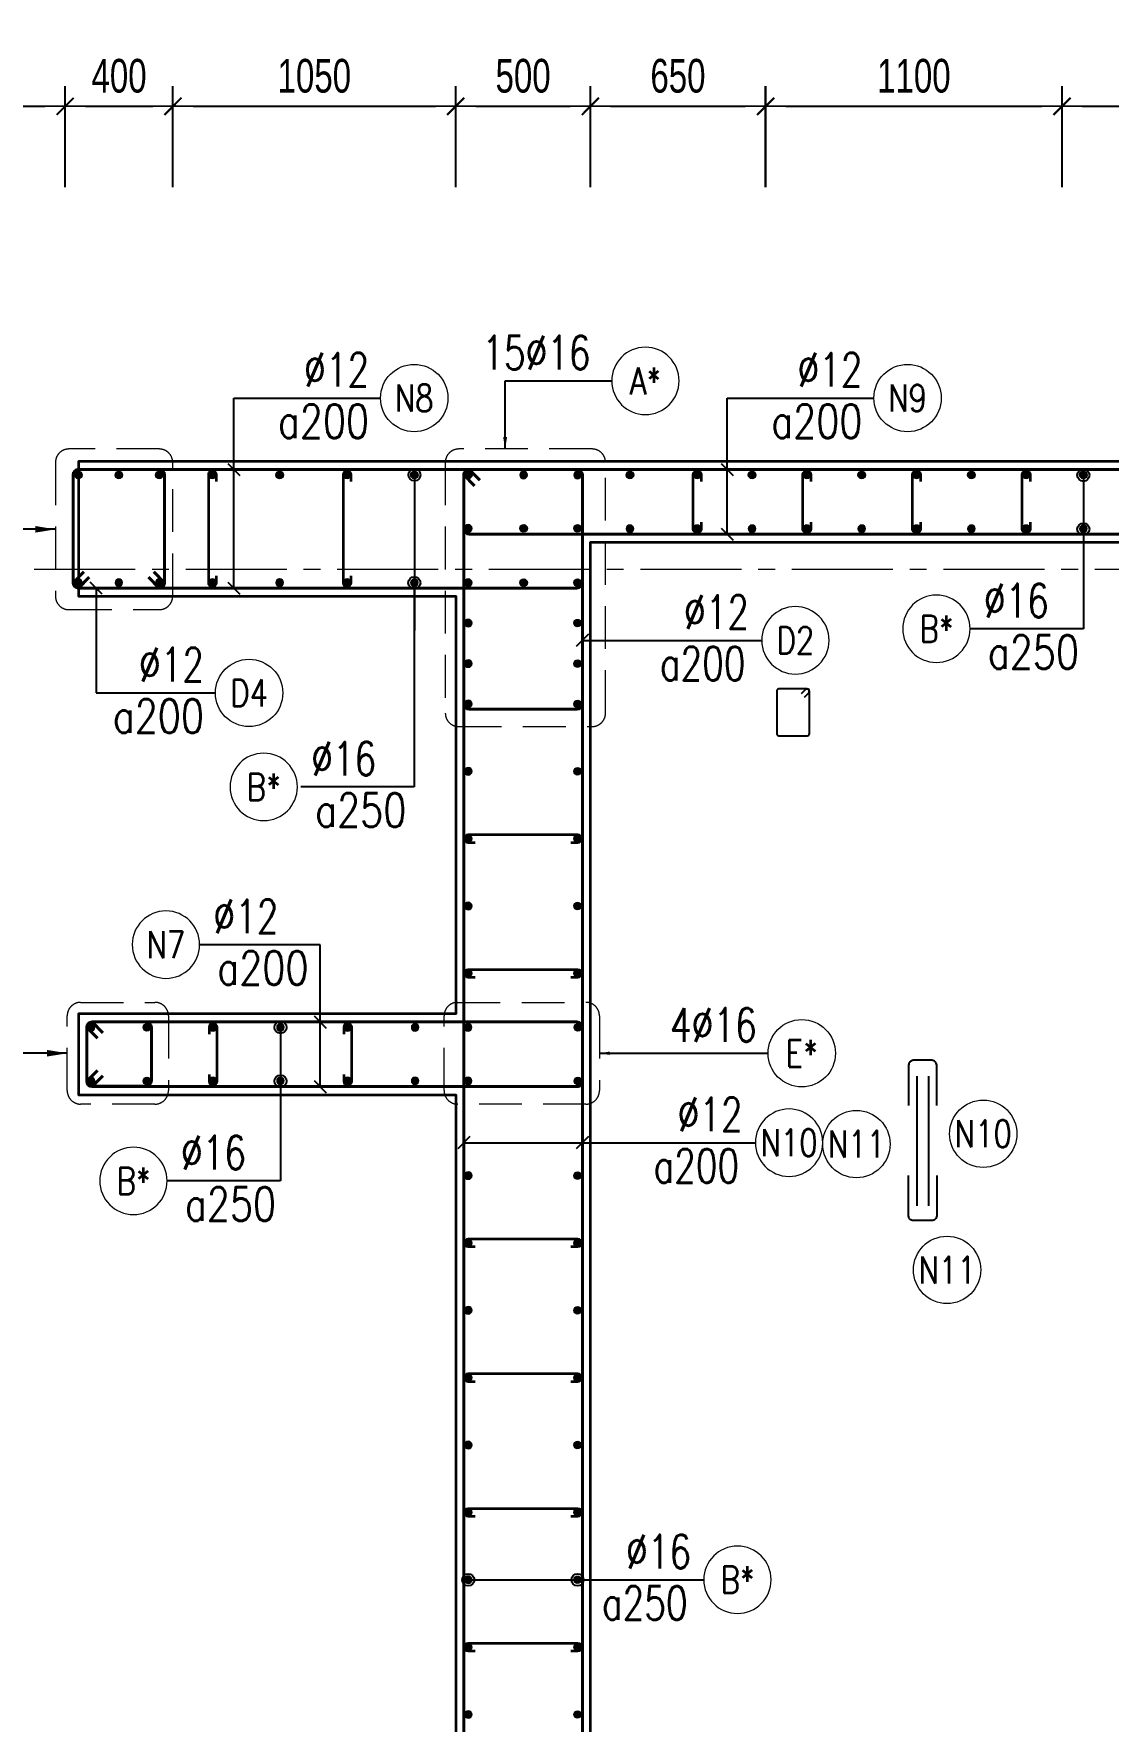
# Model space of a CAD drawing. Header units: millimetres. Extents: x 738475 to 1279438, y -34239 to 156422.
# Drawn here: x 1133219 to 1137208, y 105323 to 111585 of the extents above; entities that cross this region are included whole.
import ezdxf
from ezdxf.enums import TextEntityAlignment as Align

# ---------------------------------------------------------------- set-up
doc = ezdxf.new("R2010")
doc.units = ezdxf.units.MM
doc.header["$MEASUREMENT"] = 0
for name, pattern in [('HIDDEN', [9.525, 6.35, -3.175]), ('HIDDEN2', [4.7625, 3.175, -1.5875]), ('OF_Grid_1$0$CENTER2', [1.125, 0.75, -0.125, 0.125, -0.125])]:
    doc.linetypes.add(name, pattern=pattern)
doc.layers.get('0').update_dxf_attribs({"lineweight": 20})
doc.layers.get('Defpoints').update_dxf_attribs({"color": 151, "lineweight": 9})
doc.layers.add('Hidden', color=9, linetype='HIDDEN')
doc.layers.add('Ligature', color=1, linetype='Continuous')
for name, color, linetype, lineweight in [('KC-LEADER', 153, 'Continuous', 18), ('KC-THEP', 6, 'Continuous', 40), ('NDC_S_DIM', 1, 'Continuous', 15), ('NDC_S_HIDDEN', 8, 'HIDDEN2', 13), ('NDC_S_LEADER', 1, 'Continuous', 15), ('NDC_S_REBAR', 4, 'Continuous', 35), ('NDC_S_STIRRUP', 4, 'Continuous', 40), ('NDC_S_VN TEXT', 7, 'Continuous', 20), ('NDC_S_WALL', 6, 'Continuous', 35), ('OF_Core wall_1.2(2F)$0$NDC_S_WALL', 6, 'Continuous', 35), ('OF_Grid_1$0$NDC_S_AXIS', 5, 'OF_Grid_1$0$CENTER2', 13)]:
    doc.layers.add(name, color=color, linetype=linetype, lineweight=lineweight)
doc.styles.add('NDC_DIM', font='', dxfattribs={"width": 0.75})
doc.styles.add('NDC_EN TXT', font='romans.shx', dxfattribs={"width": 0.8})
doc.styles.get('NDC_DIM').set_extended_font_data('Dotum')
doc.dimstyles.new('NDC_dim_25', dxfattribs={"dimscale": 25, "dimtxt": 2.5, "dimasz": 1.5, "dimexe": 1.5, "dimexo": 2.5, "dimgap": 1, "dimtad": 1, "dimdec": 0, "dimzin": 0, "dimdsep": 46, "dimtxsty": 'NDC_DIM', "dimblk": 'DIMMARK', "dimcen": 0.09, "dimdle": 1.2, "dimclrd": 1, "dimclre": 1, "dimclrt": 3, "dimadec": 0, "dimazin": 0, "dimtfac": 1, "dimtdec": 0, "dimtix": 1, "dimtofl": 0, "dimtmove": 0, "dimatfit": 3, "dimfxl": 6, "dimfxlon": 1, "dimtolj": 1, "dimtzin": 0, "dimarcsym": 0})
doc.dimstyles.new('NDC_dim_30', dxfattribs={"dimscale": 30, "dimtxt": 2.5, "dimasz": 1.5, "dimexe": 1.5, "dimexo": 2.5, "dimgap": 1, "dimtad": 1, "dimdec": 0, "dimzin": 0, "dimdsep": 46, "dimtxsty": 'NDC_DIM', "dimblk": 'DIMMARK', "dimcen": 0.09, "dimdle": 1.2, "dimclrd": 1, "dimclre": 1, "dimclrt": 3, "dimadec": 0, "dimazin": 0, "dimtfac": 1, "dimtdec": 0, "dimtix": 1, "dimtofl": 0, "dimtmove": 0, "dimatfit": 3, "dimfxl": 6, "dimfxlon": 1, "dimtolj": 1, "dimtzin": 0, "dimarcsym": 0})
doc.dimstyles.new('NDC_dim_50', dxfattribs={"dimscale": 50, "dimtxt": 2.5, "dimasz": 1.5, "dimexe": 1.5, "dimexo": 2.5, "dimgap": 1, "dimtad": 1, "dimdec": 0, "dimzin": 0, "dimdsep": 46, "dimtxsty": 'NDC_DIM', "dimblk": 'DIMMARK', "dimcen": 0.09, "dimdle": 1.2, "dimclrd": 1, "dimclre": 1, "dimclrt": 3, "dimadec": 0, "dimazin": 0, "dimtfac": 1, "dimtdec": 0, "dimtix": 1, "dimtofl": 0, "dimtmove": 0, "dimatfit": 3, "dimfxl": 6, "dimfxlon": 1, "dimtolj": 1, "dimtzin": 0, "dimarcsym": 0})

# ---------------------------------------------------------------- blocks, each defined once
blk = doc.blocks.new('THEP')
at = {"layer": 'KC-LEADER', "color": 6}
blk.add_circle((0, 0), 14, dxfattribs=at)
at = {"layer": 'KC-THEP'}
for p, q in [((-14, 0), (14, 0)), ((9.9, 9.9), (-9.9, -9.9)), ((-9.9, 9.9), (9.9, -9.9)), ((0, 14), (0, -14))]:
    blk.add_line(p, q, dxfattribs=at)
blk = doc.blocks.new('DIMMARK')
at = {"layer": 'NDC_S_DIM', "color": 1}
blk.add_line((-1.5, 0), (1, 0), dxfattribs=at)
at = {"layer": 'NDC_S_DIM', "color": 2, "const_width": 0.1}
blk.add_lwpolyline([(-0.424, -0.424), (0.424, 0.424)], dxfattribs=at)
blk = doc.blocks.new('*U13')
blk.add_circle((-2.5, 0), 2.5)
at = {"layer": 'NDC_S_VN TEXT', "color": 3, "style": 'NDC_EN TXT', "width": 0.75}
blk.add_attdef('DK1', (0.5, 0.85), '', height=2.5, dxfattribs=at)
at = {"layer": 'NDC_S_VN TEXT', "color": 7, "style": 'NDC_EN TXT', "width": 0.8}
blk.add_attdef('SH2', text='', height=2, dxfattribs=at).set_placement((-2.5, 0), align=Align.MIDDLE)
blk = doc.blocks.new('*U11')
blk.add_circle((-2.5, 0), 2.5)
at = {"layer": 'NDC_S_VN TEXT', "color": 3, "style": 'NDC_EN TXT', "width": 0.75}
for tag, p in [('DK1', (0.5, 0.85)), ('KC1', (0.5, -2.97))]:
    blk.add_attdef(tag, p, '', height=2.5, dxfattribs=at)
at = {"layer": 'NDC_S_VN TEXT', "color": 7, "style": 'NDC_EN TXT', "width": 0.8}
blk.add_attdef('SH2', text='', height=2, dxfattribs=at).set_placement((-2.5, 0), align=Align.MIDDLE)
blk = doc.blocks.new('A$C7BC65A55')
at = {"layer": 'Ligature'}
for p, q in [((-15.2, 372, 0), (-15.2, 38.5, 0)), ((15.2, 372, 0), (15.2, 38.5, 0))]:
    blk.add_line(p, q, dxfattribs=at)
for points in [[(-36.2, 296.5), (-36.2, 400.9, -0.414214), (-24, 413.1), (24, 413.1, -0.414214), (36.2, 400.9), (36.2, 296.5)], [(-36.2, 116.5), (-36.2, 12.2, 0.414214), (-24, 0), (24, 0, 0.414214), (36.2, 12.2), (36.2, 116.5)]]:
    blk.add_lwpolyline(points, format="xyb", dxfattribs=at)
blk = doc.blocks.new('*U9')
blk.add_circle((2.5, 0), 2.5)
at = {"layer": 'NDC_S_VN TEXT', "color": 3, "style": 'NDC_EN TXT', "width": 0.75}
blk.add_attdef('DK2', text='', height=2.5, dxfattribs=at).set_placement((-0.85, 0.85), align=Align.RIGHT)
at = {"layer": 'NDC_S_VN TEXT', "color": 7, "style": 'NDC_EN TXT', "width": 0.8}
blk.add_attdef('SH3', text='', height=2, dxfattribs=at).set_placement((2.5, 0), align=Align.MIDDLE)
blk = doc.blocks.new('*U203')
at = {"layer": 'NDC_S_REBAR'}
blk.add_lwpolyline([(-15, -75), (-15, -100, 1), (15, -100), (15, 100, 1), (-15, 100), (-15, 75)], format="xyb", dxfattribs=at)
blk = doc.blocks.new('*U202')
at = {"layer": 'NDC_S_HIDDEN', "color": 0, "linetype": 'ByBlock', "lineweight": -2, "transparency": 16777216}
for p in [(0, 0), (500, 0)]:
    blk.add_blockref('*U203', p, dxfattribs=at)
blk = doc.blocks.new('*U10')
blk.add_circle((2.5, 0), 2.5)
at = {"layer": 'NDC_S_VN TEXT', "color": 3, "style": 'NDC_EN TXT'}
for tag, width, p in [('DK2', 0.75, (-0.85, 0.85)), ('KC2', 0.8, (-0.85, -2.97))]:
    blk.add_attdef(tag, text='', height=2.5, dxfattribs=dict(at, width=width)).set_placement(p, align=Align.RIGHT)
at = {"layer": 'NDC_S_VN TEXT', "color": 7, "style": 'NDC_EN TXT', "width": 0.8}
blk.add_attdef('SH3', text='', height=2, dxfattribs=at).set_placement((2.5, 0), align=Align.MIDDLE)
blk = doc.blocks.new('*D249')
at = {"layer": 'Defpoints', "color": 0, "ltscale": 200, "transparency": 16777216}
for p in [(1133736.1, 111316.1), (1133336.1, 109649.4), (1133736.1, 109681)]:
    blk.add_point(p, dxfattribs=at)
at = {"layer": 'NDC_S_DIM', "color": 1, "lineweight": -2, "ltscale": 200, "transparency": 16777216}
for p, q in [((1133336.1, 111016.1), (1133336.1, 111391.1)), ((1133736.1, 111016.1), (1133736.1, 111391.1)), ((1133411.1, 111316.1), (1133661.1, 111316.1))]:
    blk.add_line(p, q, dxfattribs=at)
at = {"layer": 'NDC_S_DIM', "color": 1, "lineweight": -2, "ltscale": 200, "transparency": 16777216, "xscale": 75, "yscale": 75, "zscale": 75, "rotation": 180}
blk.add_blockref('DIMMARK', (1133336.1, 111316.1), dxfattribs=at)
at = {"layer": 'NDC_S_DIM', "color": 1, "lineweight": -2, "ltscale": 200, "transparency": 16777216, "xscale": 75, "yscale": 75, "zscale": 75}
blk.add_blockref('DIMMARK', (1133736.1, 111316.1), dxfattribs=at)
at = {"layer": 'NDC_S_DIM', "color": 3, "ltscale": 200, "transparency": 16777216, "insert": (1133536.1, 111428.7), "char_height": 125, "attachment_point": 5, "style": 'NDC_DIM'}
blk.add_mtext('\\A1;400', dxfattribs=at)
blk = doc.blocks.new('*D250')
at = {"layer": 'Defpoints', "color": 0, "ltscale": 200, "transparency": 16777216}
for p in [(1134786.1, 111316.1), (1133736.1, 109681), (1134786.1, 109498.4)]:
    blk.add_point(p, dxfattribs=at)
at = {"layer": 'NDC_S_DIM', "color": 1, "lineweight": -2, "ltscale": 200, "transparency": 16777216}
for p, q in [((1133736.1, 111016.1), (1133736.1, 111391.1)), ((1134786.1, 111016.1), (1134786.1, 111391.1)), ((1133811.1, 111316.1), (1134711.1, 111316.1))]:
    blk.add_line(p, q, dxfattribs=at)
at = {"layer": 'NDC_S_DIM', "color": 1, "lineweight": -2, "ltscale": 200, "transparency": 16777216, "xscale": 75, "yscale": 75, "zscale": 75, "rotation": 180}
blk.add_blockref('DIMMARK', (1133736.1, 111316.1), dxfattribs=at)
at = {"layer": 'NDC_S_DIM', "color": 1, "lineweight": -2, "ltscale": 200, "transparency": 16777216, "xscale": 75, "yscale": 75, "zscale": 75}
blk.add_blockref('DIMMARK', (1134786.1, 111316.1), dxfattribs=at)
at = {"layer": 'NDC_S_DIM', "color": 3, "ltscale": 200, "transparency": 16777216, "insert": (1134261.1, 111428.7), "char_height": 125, "attachment_point": 5, "style": 'NDC_DIM'}
blk.add_mtext('\\A1;1050', dxfattribs=at)
blk = doc.blocks.new('*D251')
at = {"layer": 'Defpoints', "color": 0, "ltscale": 200, "transparency": 16777216}
for p in [(1135286.1, 111316.1), (1135286.1, 109698.4), (1134786.1, 109498.4)]:
    blk.add_point(p, dxfattribs=at)
at = {"layer": 'NDC_S_DIM', "color": 1, "lineweight": -2, "ltscale": 200, "transparency": 16777216}
for p, q in [((1134786.1, 111016.1), (1134786.1, 111391.1)), ((1135286.1, 111016.1), (1135286.1, 111391.1)), ((1134861.1, 111316.1), (1135211.1, 111316.1))]:
    blk.add_line(p, q, dxfattribs=at)
at = {"layer": 'NDC_S_DIM', "color": 1, "lineweight": -2, "ltscale": 200, "transparency": 16777216, "xscale": 75, "yscale": 75, "zscale": 75, "rotation": 180}
blk.add_blockref('DIMMARK', (1134786.1, 111316.1), dxfattribs=at)
at = {"layer": 'NDC_S_DIM', "color": 1, "lineweight": -2, "ltscale": 200, "transparency": 16777216, "xscale": 75, "yscale": 75, "zscale": 75}
blk.add_blockref('DIMMARK', (1135286.1, 111316.1), dxfattribs=at)
at = {"layer": 'NDC_S_DIM', "color": 3, "ltscale": 200, "transparency": 16777216, "insert": (1135036.1, 111428.7), "char_height": 125, "attachment_point": 5, "style": 'NDC_DIM'}
blk.add_mtext('\\A1;500', dxfattribs=at)
blk = doc.blocks.new('*D252')
at = {"layer": 'Defpoints', "color": 0, "ltscale": 200, "transparency": 16777216}
for p in [(1135935.9, 111316.1), (1135286.1, 109698.4), (1135935.9, 109698.4)]:
    blk.add_point(p, dxfattribs=at)
at = {"layer": 'NDC_S_DIM', "color": 1, "lineweight": -2, "ltscale": 200, "transparency": 16777216}
for p, q in [((1135286.1, 111016.1), (1135286.1, 111391.1)), ((1135935.9, 111016.1), (1135935.9, 111391.1)), ((1135361.1, 111316.1), (1135860.9, 111316.1))]:
    blk.add_line(p, q, dxfattribs=at)
at = {"layer": 'NDC_S_DIM', "color": 1, "lineweight": -2, "ltscale": 200, "transparency": 16777216, "xscale": 75, "yscale": 75, "zscale": 75, "rotation": 180}
blk.add_blockref('DIMMARK', (1135286.1, 111316.1), dxfattribs=at)
at = {"layer": 'NDC_S_DIM', "color": 1, "lineweight": -2, "ltscale": 200, "transparency": 16777216, "xscale": 75, "yscale": 75, "zscale": 75}
blk.add_blockref('DIMMARK', (1135935.9, 111316.1), dxfattribs=at)
at = {"layer": 'NDC_S_DIM', "color": 3, "ltscale": 200, "transparency": 16777216, "insert": (1135611, 111428.7), "char_height": 125, "attachment_point": 5, "style": 'NDC_DIM'}
blk.add_mtext('\\A1;650', dxfattribs=at)
blk = doc.blocks.new('*D253')
at = {"layer": 'Defpoints', "color": 0, "ltscale": 200, "transparency": 16777216}
for p in [(1137036.9, 111316.1), (1135936.9, 109698.4), (1137036.9, 109698.4)]:
    blk.add_point(p, dxfattribs=at)
at = {"layer": 'NDC_S_DIM', "color": 1, "lineweight": -2, "ltscale": 200, "transparency": 16777216}
for p, q in [((1135936.9, 111016.1), (1135936.9, 111391.1)), ((1137036.9, 111016.1), (1137036.9, 111391.1)), ((1136011.9, 111316.1), (1136961.9, 111316.1))]:
    blk.add_line(p, q, dxfattribs=at)
at = {"layer": 'NDC_S_DIM', "color": 1, "lineweight": -2, "ltscale": 200, "transparency": 16777216, "xscale": 75, "yscale": 75, "zscale": 75, "rotation": 180}
blk.add_blockref('DIMMARK', (1135936.9, 111316.1), dxfattribs=at)
at = {"layer": 'NDC_S_DIM', "color": 1, "lineweight": -2, "ltscale": 200, "transparency": 16777216, "xscale": 75, "yscale": 75, "zscale": 75}
blk.add_blockref('DIMMARK', (1137036.9, 111316.1), dxfattribs=at)
at = {"layer": 'NDC_S_DIM', "color": 3, "ltscale": 200, "transparency": 16777216, "insert": (1136486.9, 111428.7), "char_height": 125, "attachment_point": 5, "style": 'NDC_DIM'}
blk.add_mtext('\\A1;1100', dxfattribs=at)
blk = doc.blocks.new('*D241')
at = {"layer": 'Defpoints', "color": 0, "ltscale": 200, "transparency": 16777216}
for p in [(1137686.9, 111316.1), (1137036.9, 109698.4), (1137686.9, 109698.4)]:
    blk.add_point(p, dxfattribs=at)
at = {"layer": 'NDC_S_DIM', "color": 1, "lineweight": -2, "ltscale": 200, "transparency": 16777216}
for p, q in [((1137036.9, 111016.1), (1137036.9, 111391.1)), ((1137686.9, 111016.1), (1137686.9, 111391.1)), ((1137111.9, 111316.1), (1137611.9, 111316.1))]:
    blk.add_line(p, q, dxfattribs=at)
at = {"layer": 'NDC_S_DIM', "color": 1, "lineweight": -2, "ltscale": 200, "transparency": 16777216, "xscale": 75, "yscale": 75, "zscale": 75, "rotation": 180}
blk.add_blockref('DIMMARK', (1137036.9, 111316.1), dxfattribs=at)
at = {"layer": 'NDC_S_DIM', "color": 1, "lineweight": -2, "ltscale": 200, "transparency": 16777216, "xscale": 75, "yscale": 75, "zscale": 75}
blk.add_blockref('DIMMARK', (1137686.9, 111316.1), dxfattribs=at)
at = {"layer": 'NDC_S_DIM', "color": 3, "ltscale": 200, "transparency": 16777216, "insert": (1137361.9, 111428.7), "char_height": 125, "attachment_point": 5, "style": 'NDC_DIM'}
blk.add_mtext('\\A1;650', dxfattribs=at)
blk = doc.blocks.new('*D235')
at = {"layer": 'Defpoints', "color": 0, "ltscale": 200, "transparency": 16777216}
for p in [(1133336.1, 111316.1), (1133336.1, 111022.8), (1132685.9, 110952.4)]:
    blk.add_point(p, dxfattribs=at)
at = {"layer": 'NDC_S_DIM', "color": 1, "lineweight": -2, "ltscale": 200, "transparency": 16777216}
for p, q in [((1132685.9, 111077.4), (1132685.9, 111391.1)), ((1133336.1, 111147.8), (1133336.1, 111391.1)), ((1132760.9, 111316.1), (1133261.1, 111316.1))]:
    blk.add_line(p, q, dxfattribs=at)
at = {"layer": 'NDC_S_DIM', "color": 1, "lineweight": -2, "ltscale": 200, "transparency": 16777216, "xscale": 75, "yscale": 75, "zscale": 75, "rotation": 180}
blk.add_blockref('DIMMARK', (1132685.9, 111316.1), dxfattribs=at)
at = {"layer": 'NDC_S_DIM', "color": 1, "lineweight": -2, "ltscale": 200, "transparency": 16777216, "xscale": 75, "yscale": 75, "zscale": 75}
blk.add_blockref('DIMMARK', (1133336.1, 111316.1), dxfattribs=at)
at = {"layer": 'NDC_S_DIM', "color": 3, "ltscale": 200, "transparency": 16777216, "insert": (1133011, 111428.7), "char_height": 125, "attachment_point": 5, "style": 'NDC_DIM'}
blk.add_mtext('\\A1;650', dxfattribs=at)
blk = doc.blocks.new('*D236')
at = {"layer": 'Defpoints', "color": 0, "ltscale": 200, "transparency": 16777216}
for p in [(1137985.9, 111660.1), (1132685.9, 110952.4), (1137985.9, 109998.4)]:
    blk.add_point(p, dxfattribs=at)
at = {"layer": 'NDC_S_DIM', "color": 1, "lineweight": -2, "ltscale": 200, "transparency": 16777216}
for p, q in [((1132685.9, 111360.1), (1132685.9, 111735.1)), ((1137985.9, 111360.1), (1137985.9, 111735.1)), ((1132760.9, 111660.1), (1137910.9, 111660.1))]:
    blk.add_line(p, q, dxfattribs=at)
at = {"layer": 'NDC_S_DIM', "color": 1, "lineweight": -2, "ltscale": 200, "transparency": 16777216, "xscale": 75, "yscale": 75, "zscale": 75, "rotation": 180}
blk.add_blockref('DIMMARK', (1132685.9, 111660.1), dxfattribs=at)
at = {"layer": 'NDC_S_DIM', "color": 1, "lineweight": -2, "ltscale": 200, "transparency": 16777216, "xscale": 75, "yscale": 75, "zscale": 75}
blk.add_blockref('DIMMARK', (1137985.9, 111660.1), dxfattribs=at)
at = {"layer": 'NDC_S_DIM', "color": 3, "ltscale": 200, "transparency": 16777216, "insert": (1135335.9, 111772.7), "char_height": 125, "attachment_point": 5, "style": 'NDC_DIM'}
blk.add_mtext('\\A1;5300', dxfattribs=at)

msp = doc.modelspace()

# ---------------------------------------------------------------- linework, layer by layer
for centre in [(1136273.444, 107465.201), (1136744.413, 107503.361), (1136609.965, 106998.358)]:
    msp.add_circle(centre, 125)
at = {"layer": 'Ligature'}
msp.add_lwpolyline([(1136080.495, 109124.121), (1136096.461, 109140.087, 0.66817864), (1136090.688, 109154.025), (1135986.059, 109154.025, 0.41421356), (1135977.894, 109145.86), (1135977.894, 108988.752, 0.41421356), (1135986.059, 108980.587), (1136090.688, 108980.587, 0.41421356), (1136098.853, 108988.752), (1136098.853, 109145.86, 0.66817864), (1136084.914, 109151.633), (1136068.949, 109135.667)], format="xyb", dxfattribs=at)
at = {"layer": 'NDC_S_HIDDEN', "ltscale": 50}
for points in [[(1133685.314, 110044.521), (1133350.089, 110044.521, 0.41421356), (1133300.089, 109994.521), (1133300.089, 109498.363, 0.41421356), (1133350.089, 109448.363), (1133685.314, 109448.363, 0.41421356), (1133735.314, 109498.363), (1133735.314, 109994.521, 0.41421356)], [(1135292.101, 110044.521), (1134797.377, 110044.521, 0.41421356), (1134747.377, 109994.521), (1134747.377, 109064.427, 0.41421356), (1134797.377, 109014.427), (1135292.101, 109014.427, 0.41421356), (1135342.101, 109064.427), (1135342.101, 109994.521, 0.41421356)], [(1133393.638, 107991.006), (1133669.481, 107991.006, -0.41421356), (1133719.481, 107941.006), (1133719.481, 107663.457, -0.41421356), (1133669.481, 107613.457), (1133393.638, 107613.457, -0.41421356), (1133343.638, 107663.457), (1133343.638, 107941.006, -0.41421356)], [(1134792.838, 107991.006), (1135269.481, 107991.006, -0.41421356), (1135319.481, 107941.006), (1135319.481, 107663.457, -0.41421356), (1135269.481, 107613.457), (1134792.838, 107613.457, -0.41421356), (1134742.838, 107663.457), (1134742.838, 107941.006, -0.41421356)]]:
    msp.add_lwpolyline(points, format="xyb", close=True, dxfattribs=at)
at = {"layer": 'NDC_S_REBAR'}
for points in [[(1133897.601, 109923.363), (1133897.601, 109948.363, 1), (1133867.601, 109948.363), (1133867.601, 109548.363, 1), (1133897.601, 109548.363), (1133897.601, 109573.363)], [(1134397.601, 109923.363), (1134397.601, 109948.363, 1), (1134367.601, 109948.363), (1134367.601, 109548.363, 1), (1134397.601, 109548.363), (1134397.601, 109573.363)], [(1135697.601, 109773.363), (1135697.601, 109748.363, -1), (1135667.601, 109748.363), (1135667.601, 109948.363, -1), (1135697.601, 109948.363), (1135697.601, 109923.363)], [(1136104.625, 109773.363), (1136104.625, 109748.363, -1), (1136074.625, 109748.363), (1136074.625, 109948.363, -1), (1136104.625, 109948.363), (1136104.625, 109923.363)], [(1136511.65, 109773.363), (1136511.65, 109748.363, -1), (1136481.65, 109748.363), (1136481.65, 109948.363, -1), (1136511.65, 109948.363), (1136511.65, 109923.363)], [(1136918.674, 109773.363), (1136918.674, 109748.363, -1), (1136888.674, 109748.363), (1136888.674, 109948.363, -1), (1136918.674, 109948.363), (1136918.674, 109923.363)], [(1134857.601, 108583.363), (1134832.601, 108583.363, -1), (1134832.601, 108613.363), (1135238.07, 108613.363, -1), (1135238.07, 108583.363), (1135213.07, 108583.363)], [(1134857.601, 108083.363), (1134832.601, 108083.363, -1), (1134832.601, 108113.363), (1135238.07, 108113.363, -1), (1135238.07, 108083.363), (1135213.07, 108083.363)], [(1134857.601, 107083.363), (1134832.601, 107083.363, -1), (1134832.601, 107113.363), (1135238.07, 107113.363, -1), (1135238.07, 107083.363), (1135213.07, 107083.363)], [(1134857.601, 106583.363), (1134832.601, 106583.363, -1), (1134832.601, 106613.363), (1135238.07, 106613.363, -1), (1135238.07, 106583.363), (1135213.07, 106583.363)], [(1134857.601, 106083.363), (1134832.601, 106083.363, -1), (1134832.601, 106113.363), (1135238.07, 106113.363, -1), (1135238.07, 106083.363), (1135213.07, 106083.363)], [(1134857.601, 105583.363), (1134832.601, 105583.363, -1), (1134832.601, 105613.363), (1135238.07, 105613.363, -1), (1135238.07, 105583.363), (1135213.07, 105583.363)]]:
    msp.add_lwpolyline(points, format="xyb", dxfattribs=at)
at = {"layer": 'NDC_S_STIRRUP'}
for points in [[(1133425.314, 109568.363), (1133385.314, 109528.363, -0.41421356), (1133365.314, 109548.363), (1133365.314, 109948.363, -0.41421356), (1133385.314, 109968.363), (1135236.113, 109968.363, -0.41421356), (1135256.113, 109948.363), (1135256.113, 109548.363, -0.41421356), (1135236.113, 109528.363), (1133385.314, 109528.363, -0.41421356), (1133365.314, 109548.363), (1133405.314, 109588.363)], [(1133665.314, 109588.363), (1133705.314, 109548.363, -0.41421356), (1133685.314, 109528.363), (1133385.314, 109528.363, -0.41421356), (1133365.314, 109548.363), (1133365.314, 109948.363, -0.41421356), (1133385.314, 109968.363), (1133685.314, 109968.363, -0.41421356), (1133705.314, 109948.363), (1133705.314, 109548.363, -0.41421356), (1133685.314, 109528.363), (1133645.314, 109568.363)], [(1134856.113, 109908.363), (1134816.113, 109948.363, -0.41421356), (1134836.113, 109968.363), (1135236.113, 109968.363, -0.41421356), (1135256.113, 109948.363), (1135256.113, 109098.546, -0.41421356), (1135236.113, 109078.546), (1134836.113, 109078.546, -0.41421356), (1134816.113, 109098.546), (1134816.113, 109948.363, -0.41421356), (1134836.113, 109968.363), (1134876.113, 109928.363)], [(1135246.113, 100429.714), (1135256.113, 100399.714), (1135256.113, 109948.363, 0.41421356), (1135236.113, 109968.363), (1134836.113, 109968.363, 0.41421356), (1134816.113, 109948.363), (1134816.113, 106699.038), (1134816.113, 106699.038)], [(1137896.113, 109928.363), (1137936.113, 109968.363, -0.41421356), (1137956.113, 109948.363), (1137956.113, 109748.363, -0.41421356), (1137936.113, 109728.363), (1134836.113, 109728.363, -0.41421356), (1134816.113, 109748.363), (1134816.113, 109948.363, -0.41435759), (1134836.113, 109968.363), (1137936.113, 109968.363, -0.41421356), (1137956.113, 109948.363), (1137916.113, 109908.363)], [(1133476.113, 107718.363), (1133436.113, 107678.363, -0.41421356), (1133416.113, 107698.363), (1133416.113, 107898.363, -0.41421356), (1133436.113, 107918.363), (1135236.113, 107918.363, -0.41421356), (1135256.113, 107898.363), (1135256.113, 107698.363, -0.41435759), (1135236.113, 107678.363), (1133436.113, 107678.363, -0.41421356), (1133416.113, 107698.363), (1133456.113, 107738.363)], [(1133456.113, 107858.363), (1133416.113, 107898.363, -0.41421356), (1133436.113, 107918.363), (1133636.113, 107918.363, -0.41421356), (1133656.113, 107898.363), (1133656.113, 107700.577, -0.41421356), (1133636.113, 107680.577), (1133436.113, 107680.577, -0.41421356), (1133416.113, 107700.577), (1133416.113, 107898.363, -0.41421356), (1133436.113, 107918.363), (1133476.113, 107878.363)], [(1134816.113, 107198.363), (1134816.113, 107198.363), (1134816.113, 97648.363, 0.41421356), (1134836.113, 97628.363), (1135236.113, 97628.363, 0.41421356), (1135256.113, 97648.363), (1135256.113, 100899.038), (1135246.113, 100869.038)]]:
    msp.add_lwpolyline(points, format="xyb", dxfattribs=at)
at = {"layer": 'NDC_S_WALL'}
for points in [[(1137986.113, 97598.363), (1137986.113, 109998.363), (1133386.113, 109998.363), (1133386.113, 109498.363), (1134786.113, 109498.363), (1134786.113, 107948.363), (1133386.113, 107948.363), (1133386.113, 107648.363), (1134786.113, 107648.363), (1134786.113, 100598.363), (1131986.113, 100598.363)], [(1135286.113, 97898.363), (1135286.113, 109698.363), (1137686.113, 109698.363), (1137686.113, 97898.363)]]:
    msp.add_lwpolyline(points, dxfattribs=at)
at = {"layer": 'OF_Core wall_1.2(2F)$0$NDC_S_WALL', "ltscale": 200}
for p, q in [((1133386.113, 109998.363), (1133386.113, 109998.363)), ((1135936.113, 109698.363), (1135936.113, 109698.363)), ((1136139.625, 109698.363), (1136139.625, 109698.363)), ((1136343.138, 109698.363), (1136343.138, 109698.363)), ((1136546.65, 109698.363), (1136546.65, 109698.363)), ((1136750.162, 109698.363), (1136750.162, 109698.363)), ((1136953.674, 109698.363), (1136953.674, 109698.363)), ((1133386.113, 109498.363), (1133386.113, 109498.363)), ((1134786.113, 107948.363), (1134786.113, 107948.363))]:
    msp.add_line(p, q, dxfattribs=at)
msp.add_lwpolyline([(1134786.113, 107648.363), (1134786.113, 107648.363)], dxfattribs=at)
at = {"layer": 'OF_Grid_1$0$NDC_S_AXIS', "ltscale": 500}
msp.add_line((1123658.934, 109598.363), (1139509.258, 109598.363), dxfattribs=at)

# ---------------------------------------------------------------- block references
at = {"layer": 'Hidden', "xscale": -1.44, "yscale": 1.44, "zscale": 1.44}
msp.add_blockref('A$C7BC65A55', (1136519.333, 107181.08, 0.03), dxfattribs=at)
at = {"layer": 'KC-THEP'}
for p, rotation in [((1133385.314, 109948.363), 189.6685645188915), ((1133535.314, 109948.363), 189.6685645188915), ((1133685.314, 109948.363), 189.6685645188915), ((1133882.601, 109948.363), 189.6685644363809), ((1134131.801, 109948.363), 189.6685644363809), ((1134132.601, 109948.363), 189.6685644363809), ((1134382.601, 109948.363), 189.6685644363809), ((1134632.601, 109948.363), 189.6685644363809), ((1134832.601, 109948.363), 189.6685644363809), ((1135432.601, 109948.363), 189.6685644363809), ((1135682.601, 109948.363), 189.6685644363809), ((1135886.113, 109948.363), 189.6685644363809), ((1136089.625, 109948.363), 189.6685644363809), ((1136293.138, 109948.363), 189.6685644363809), ((1136496.65, 109948.363), 189.6685644363809), ((1136700.162, 109948.363), 189.6685644363809), ((1136903.674, 109948.363), 189.6685644363809), ((1137116.09, 109948.363), 189.6685644363809), ((1135037.999, 109750.067), 9.668564436380898), ((1135238.07, 109750.067), 9.668564436380898), ((1135037.999, 109548.363), 9.668564436380898), ((1135238.07, 109548.363), 9.668564436380898), ((1135238.07, 109398.363), 9.668564436380898), ((1135238.07, 109248.363), 9.668564436380898), ((1135238.07, 109098.363), 9.66856443638085), ((1135238.07, 108848.363), 9.66856443638085), ((1135238.07, 108598.363), 9.66856443638085), ((1135238.07, 108348.363), 9.66856443638085), ((1135238.07, 108098.363), 9.66856443638085), ((1133639.625, 107897.937), 9.668564436380926), ((1135239.625, 107897.937), 9.668564436380926), ((1133639.625, 107699.347), 9.668564436380926), ((1135239.625, 107699.347), 9.668564436380926), ((1135238.07, 107348.363), 9.66856443638085), ((1135238.07, 107098.363), 9.66856443638085), ((1135238.07, 106848.363), 9.66856443638085), ((1135238.07, 106598.363), 9.66856443638085), ((1135238.07, 106348.363), 9.66856443638085), ((1135238.07, 106098.363), 9.66856443638085), ((1135238.07, 105848.363), 9.66856443638085), ((1135238.07, 105598.363), 9.66856443638085), ((1135238.07, 105348.363), 9.66856443638085)]:
    msp.add_blockref('THEP', p, dxfattribs=dict(at, rotation=rotation))
at = {"layer": 'KC-THEP', "xscale": -1}
for p, rotation in [((1135037.999, 109948.363), 170.331435563619), ((1135238.07, 109948.363), 170.331435563619), ((1134832.601, 109750.067), 350.3314355636191), ((1135432.601, 109748.363), 350.3314355636191), ((1135682.601, 109748.363), 350.3314355636191), ((1135886.113, 109748.363), 350.3314355636191), ((1136089.625, 109748.363), 350.3314355636191), ((1136293.138, 109748.363), 350.3314355636191), ((1136496.65, 109748.363), 350.3314355636191), ((1136700.162, 109748.363), 350.3314355636191), ((1136903.674, 109748.363), 350.3314355636191), ((1137116.09, 109748.363), 350.3314355636191), ((1133385.314, 109548.363), 350.3314356461296), ((1133535.314, 109548.363), 350.3314356461296), ((1133685.314, 109548.363), 350.3314356461296), ((1133882.601, 109548.363), 350.3314355636191), ((1134131.801, 109548.363), 350.3314355636191), ((1134132.601, 109548.363), 350.3314355636191), ((1134382.601, 109548.363), 350.3314355636191), ((1134632.601, 109548.363), 350.3314355636191), ((1134832.601, 109548.363), 350.3314355636191), ((1134832.601, 109398.363), 350.3314355636191), ((1134832.601, 109248.363), 350.3314355636191), ((1134832.601, 109098.363), 350.3314355636191), ((1134832.601, 108848.363), 350.3314355636191), ((1134832.601, 108598.363), 350.3314355636191), ((1134832.601, 108348.363), 350.3314355636191), ((1134832.601, 108098.363), 350.3314355636191), ((1133432.601, 107897.937), 350.3314355636191), ((1133885.314, 107898.363), 350.3314355636191), ((1134135.314, 107898.363), 350.3314355636191), ((1134385.314, 107898.363), 350.3314355636191), ((1134635.314, 107898.363), 350.3314355636191), ((1134831.801, 107897.937), 350.3314355636191), ((1133432.601, 107699.347), 350.3314355636191), ((1133885.314, 107699.774), 350.3314355636191), ((1134135.314, 107699.774), 350.3314355636191), ((1134385.314, 107699.774), 350.3314355636191), ((1134635.314, 107699.774), 350.3314355636191), ((1134831.801, 107699.347), 350.3314355636191), ((1134832.601, 107348.363), 350.3314355636191), ((1134832.601, 107098.363), 350.3314355636191), ((1134832.601, 106848.363), 350.3314355636191), ((1134832.601, 106598.363), 350.3314355636191), ((1134832.601, 106348.363), 350.3314355636191), ((1134832.601, 106098.363), 350.3314355636191), ((1134832.601, 105848.363), 350.3314355636191), ((1134832.601, 105598.363), 350.3314355636191), ((1134832.601, 105348.363), 350.3314355636191)]:
    msp.add_blockref('THEP', p, dxfattribs=dict(at, rotation=rotation))
at = {"layer": 'NDC_S_HIDDEN'}
msp.add_blockref('*U202', (1133885.314, 107798.363), dxfattribs=at)
at = {"layer": 'NDC_S_VN TEXT'}
ref = msp.add_blockref('*U13', (1135365.145, 110297.244), dxfattribs=dict(at, xscale=-50, yscale=50, zscale=50))
ref.add_attrib('SH2', 'A*', dxfattribs={"color": 7, "height": 100, "style": 'NDC_EN TXT', "width": 0.8}).set_placement((1135490.145, 110297.244), align=Align.MIDDLE)
ref.add_attrib('DK1', '15%%C16', (1134884.788, 110339.519), dxfattribs={"color": 3, "height": 125, "style": 'NDC_EN TXT', "width": 0.75})
at = {"layer": 'NDC_S_VN TEXT', "xscale": 50, "yscale": 50, "zscale": 50}
for name, p, values in [('*U10', (1134506.901, 110233.641), {'SH3': 'N8', 'DK2': '%%C12', 'KC2': 'a200'}), ('*U10', (1136338.434, 110233.641), {'SH3': 'N9', 'DK2': '%%C12', 'KC2': 'a200'}), ('*U10', (1133893.967, 109139.193), {'SH3': 'D4', 'DK2': '%%C12', 'KC2': 'a200'}), ('*U9', (1135945.709, 107802.232), {'SH3': 'E*', 'DK2': '4%%C16'})]:
    msp.add_blockref(name, p, dxfattribs=at).add_auto_attribs(values)
at = {"layer": 'NDC_S_VN TEXT'}
ref = msp.add_blockref('*U10', (1136695.478, 109377.24), dxfattribs=dict(at, xscale=-50, yscale=50, zscale=50))
ref.add_attrib('SH3', 'B*', dxfattribs={"color": 7, "height": 100, "style": 'NDC_EN TXT', "width": 0.8}).set_placement((1136570.478, 109377.24), align=Align.MIDDLE)
ref.add_attrib('DK2', '%%C16', dxfattribs={"color": 3, "height": 125, "style": 'NDC_EN TXT', "width": 0.75}).set_placement((1136987.978, 109419.516), align=Align.RIGHT)
ref.add_attrib('KC2', 'a250', dxfattribs={"color": 3, "height": 125, "style": 'NDC_EN TXT', "width": 0.8}).set_placement((1137099.883, 109228.613), align=Align.RIGHT)
ref = msp.add_blockref('*U11', (1135922.05, 109334.478), dxfattribs=dict(at, xscale=-50, yscale=50, zscale=50))
ref.add_attrib('SH2', 'D2', dxfattribs={"color": 7, "height": 100, "style": 'NDC_EN TXT', "width": 0.8}).set_placement((1136047.05, 109334.478), align=Align.MIDDLE)
ref.add_attrib('DK1', '%%C12', (1135633.657, 109376.753), dxfattribs={"color": 3, "height": 125, "style": 'NDC_EN TXT', "width": 0.75})
ref.add_attrib('KC1', 'a200', (1135544.372, 109185.851), dxfattribs={"color": 3, "height": 125, "style": 'NDC_EN TXT', "width": 0.75})
ref = msp.add_blockref('*U10', (1134198.188, 108790.553), dxfattribs=dict(at, xscale=-50, yscale=50, zscale=50))
ref.add_attrib('SH3', 'B*', dxfattribs={"color": 7, "height": 100, "style": 'NDC_EN TXT', "width": 0.8}).set_placement((1134073.188, 108790.553), align=Align.MIDDLE)
ref.add_attrib('DK2', '%%C16', dxfattribs={"color": 3, "height": 125, "style": 'NDC_EN TXT', "width": 0.75}).set_placement((1134490.688, 108832.828), align=Align.RIGHT)
ref.add_attrib('KC2', 'a250', dxfattribs={"color": 3, "height": 125, "style": 'NDC_EN TXT', "width": 0.8}).set_placement((1134602.593, 108641.926), align=Align.RIGHT)
ref = msp.add_blockref('*U10', (1133835.21, 108205.211), dxfattribs=dict(at, xscale=-50, yscale=50, zscale=50))
ref.add_attrib('SH3', 'N7', dxfattribs={"color": 7, "height": 100, "style": 'NDC_EN TXT', "width": 0.8}).set_placement((1133710.21, 108205.211), align=Align.MIDDLE)
ref.add_attrib('DK2', '%%C12', dxfattribs={"color": 3, "height": 125, "style": 'NDC_EN TXT', "width": 0.75}).set_placement((1134127.71, 108247.486), align=Align.RIGHT)
ref.add_attrib('KC2', 'a200', dxfattribs={"color": 3, "height": 125, "style": 'NDC_EN TXT', "width": 0.8}).set_placement((1134239.615, 108056.584), align=Align.RIGHT)
ref = msp.add_blockref('*U11', (1135898.501, 107470.369), dxfattribs=dict(at, xscale=-50, yscale=50, zscale=50))
ref.add_attrib('SH2', 'N10', dxfattribs={"color": 7, "height": 100, "style": 'NDC_EN TXT', "width": 0.8}).set_placement((1136023.501, 107470.369), align=Align.MIDDLE)
ref.add_attrib('DK1', '%%C12', (1135610.108, 107512.645), dxfattribs={"color": 3, "height": 125, "style": 'NDC_EN TXT', "width": 0.75})
ref.add_attrib('KC1', 'a200', (1135520.822, 107321.742), dxfattribs={"color": 3, "height": 125, "style": 'NDC_EN TXT', "width": 0.75})
ref = msp.add_blockref('*U10', (1133714.702, 107328.651), dxfattribs=dict(at, xscale=-50, yscale=50, zscale=50))
ref.add_attrib('SH3', 'B*', dxfattribs={"color": 7, "height": 100, "style": 'NDC_EN TXT', "width": 0.8}).set_placement((1133589.702, 107328.651), align=Align.MIDDLE)
ref.add_attrib('DK2', '%%C16', dxfattribs={"color": 3, "height": 125, "style": 'NDC_EN TXT', "width": 0.75}).set_placement((1134007.202, 107370.926), align=Align.RIGHT)
ref.add_attrib('KC2', 'a250', dxfattribs={"color": 3, "height": 125, "style": 'NDC_EN TXT', "width": 0.8}).set_placement((1134119.107, 107180.023), align=Align.RIGHT)
ref = msp.add_blockref('*U11', (1135707.017, 105848.363), dxfattribs=dict(at, xscale=-50, yscale=50, zscale=50))
ref.add_attrib('SH2', 'B*', dxfattribs={"color": 7, "height": 100, "style": 'NDC_EN TXT', "width": 0.8}).set_placement((1135832.017, 105848.363), align=Align.MIDDLE)
ref.add_attrib('DK1', '%%C16', (1135418.624, 105890.638), dxfattribs={"color": 3, "height": 125, "style": 'NDC_EN TXT', "width": 0.75})
ref.add_attrib('KC1', 'a250', (1135329.338, 105699.736), dxfattribs={"color": 3, "height": 125, "style": 'NDC_EN TXT', "width": 0.75})

# ---------------------------------------------------------------- texts
at = {"layer": 'NDC_S_VN TEXT', "color": 7, "style": 'NDC_EN TXT', "width": 0.8}
for tag, p in [('N10', (1136744.413, 107503.361)), ('N11', (1136273.444, 107465.201)), ('N11', (1136609.965, 106998.358))]:
    msp.add_attdef(tag, text='3', height=100, dxfattribs=at).set_placement(p, align=Align.MIDDLE)

# ---------------------------------------------------------------- dimensions: what is measured, and where the dimension line sits
at = {"layer": 'NDC_S_DIM', "ltscale": 200}
for base, p1, p2, picture, middle in [((1137985.913, 111660.108), (1132685.913, 110952.405), (1137985.913, 109998.363), '*D236', (1135335.913, 111772.693)), ((1133336.113, 111316.114), (1132685.913, 110952.405), (1133336.113, 111022.78), '*D235', (1133011.013, 111428.699)), ((1133736.113, 111316.114), (1133336.113, 109649.422), (1133736.113, 109680.955), '*D249', (1133536.113, 111428.699)), ((1134786.113, 111316.114), (1133736.113, 109680.955), (1134786.113, 109498.363), '*D250', (1134261.113, 111428.699)), ((1135286.113, 111316.114), (1134786.113, 109498.363), (1135286.113, 109698.363), '*D251', (1135036.113, 111428.699)), ((1135935.913, 111316.114), (1135286.113, 109698.363), (1135935.913, 109698.363), '*D252', (1135611.013, 111428.699)), ((1137036.913, 111316.114), (1135936.913, 109698.363), (1137036.913, 109698.363), '*D253', (1136486.913, 111428.699)), ((1137686.913, 111316.114), (1137036.913, 109698.363), (1137686.913, 109698.363), '*D241', (1137361.913, 111428.699))]:
    dim = msp.add_linear_dim(base=base, p1=p1, p2=p2, dimstyle='NDC_dim_50', override={"dimtmove": 1}, dxfattribs=at)
    dim.commit()
    dim.dimension.update_dxf_attribs({"geometry": picture, "text_midpoint": middle})

# ---------------------------------------------------------------- leaders
at = {"layer": 'NDC_S_LEADER'}
for points, dimstyle, override in [([(1134969.45, 110044.521), (1134969.45, 110297.244), (1135365.145, 110297.244)], 'NDC_dim_30', {"dimtad": 0}), ([(1133962.163, 109528.363), (1133962.163, 110233.46), (1134506.901, 110233.46)], 'NDC_dim_30', {"dimtad": 0, "dimldrblk": 'Oblique'}), ([(1133962.163, 109968.363), (1133962.163, 110233.46), (1134506.901, 110233.46)], 'NDC_dim_30', {"dimtad": 0, "dimldrblk": 'Oblique'}), ([(1135793.695, 109728.363), (1135793.695, 110233.46), (1136338.434, 110233.46)], 'NDC_dim_30', {"dimtad": 0, "dimldrblk": 'Oblique'}), ([(1135793.695, 109968.363), (1135793.695, 110233.46), (1136338.434, 110233.46)], 'NDC_dim_30', {"dimtad": 0, "dimldrblk": 'Oblique'}), ([(1134632.601, 109948.363), (1134631.408, 108790.372), (1134210.797, 108790.372)], 'NDC_dim_30', {"dimgap": 1, "dimtad": 0, "dimldrblk": 'Origin'}), ([(1137116.09, 109946.953), (1137116.09, 109377.059), (1136695.478, 109377.059)], 'NDC_dim_30', {"dimgap": 1, "dimtad": 0, "dimldrblk": 'Origin'}), ([(1133300.089, 109746.442), (1132761.256, 109746.442)], 'NDC_dim_50', {"dimgap": 1, "dimtad": 0}), ([(1137116.09, 109746.953), (1137116.09, 109377.059), (1136695.478, 109377.059)], 'NDC_dim_30', {"dimgap": 1, "dimtad": 0, "dimldrblk": 'Origin'}), ([(1133451.411, 109528.363), (1133451.411, 109139.193), (1133893.967, 109139.193)], 'NDC_dim_30', {"dimtad": 0, "dimldrblk": 'Oblique'}), ([(1134632.189, 109548.071), (1134631.408, 108790.372), (1134210.797, 108790.372)], 'NDC_dim_30', {"dimgap": 1, "dimtad": 0, "dimldrblk": 'Origin'}), ([(1135256.113, 109334.478), (1135924.125, 109334.478)], 'NDC_dim_30', {"dimtad": 0, "dimldrblk": 'Oblique'}), ([(1134282.646, 107678.363), (1134282.646, 108205.03), (1133835.21, 108205.03)], 'NDC_dim_30', {"dimgap": 1, "dimtad": 0, "dimldrblk": 'Oblique'}), ([(1134282.646, 107918.363), (1134282.646, 108205.03), (1133835.21, 108205.03)], 'NDC_dim_30', {"dimtad": 0, "dimldrblk": 'Oblique'}), ([(1134135.314, 107898.363), (1134135.314, 107328.47), (1133714.702, 107328.47)], 'NDC_dim_30', {"dimgap": 1, "dimtad": 0, "dimldrblk": 'Origin'}), ([(1133343.638, 107802.232), (1132804.805, 107802.232)], 'NDC_dim_50', {"dimgap": 1, "dimtad": 0}), ([(1135319.481, 107802.232), (1135945.709, 107802.232)], 'NDC_dim_25', {"dimgap": 1, "dimtad": 0}), ([(1134135.314, 107698.363), (1134135.314, 107328.47), (1133714.702, 107328.47)], 'NDC_dim_30', {"dimgap": 1, "dimtad": 0, "dimldrblk": 'Origin'}), ([(1134816.113, 107470.188), (1135898.501, 107470.188)], 'NDC_dim_30', {"dimtad": 0, "dimldrblk": 'Oblique'}), ([(1135256.113, 107470.188), (1135898.501, 107470.188)], 'NDC_dim_30', {"dimtad": 0, "dimldrblk": 'Oblique'}), ([(1134832.601, 105848.363), (1135707.017, 105848.363)], 'NDC_dim_30', {"dimtad": 0, "dimldrblk": 'Origin'}), ([(1135238.07, 105848.363), (1135707.017, 105848.363)], 'NDC_dim_30', {"dimtad": 0, "dimldrblk": 'Origin'})]:
    msp.add_leader(points, dimstyle=dimstyle, override=override, dxfattribs=at)

doc.saveas('drawing.dxf')
